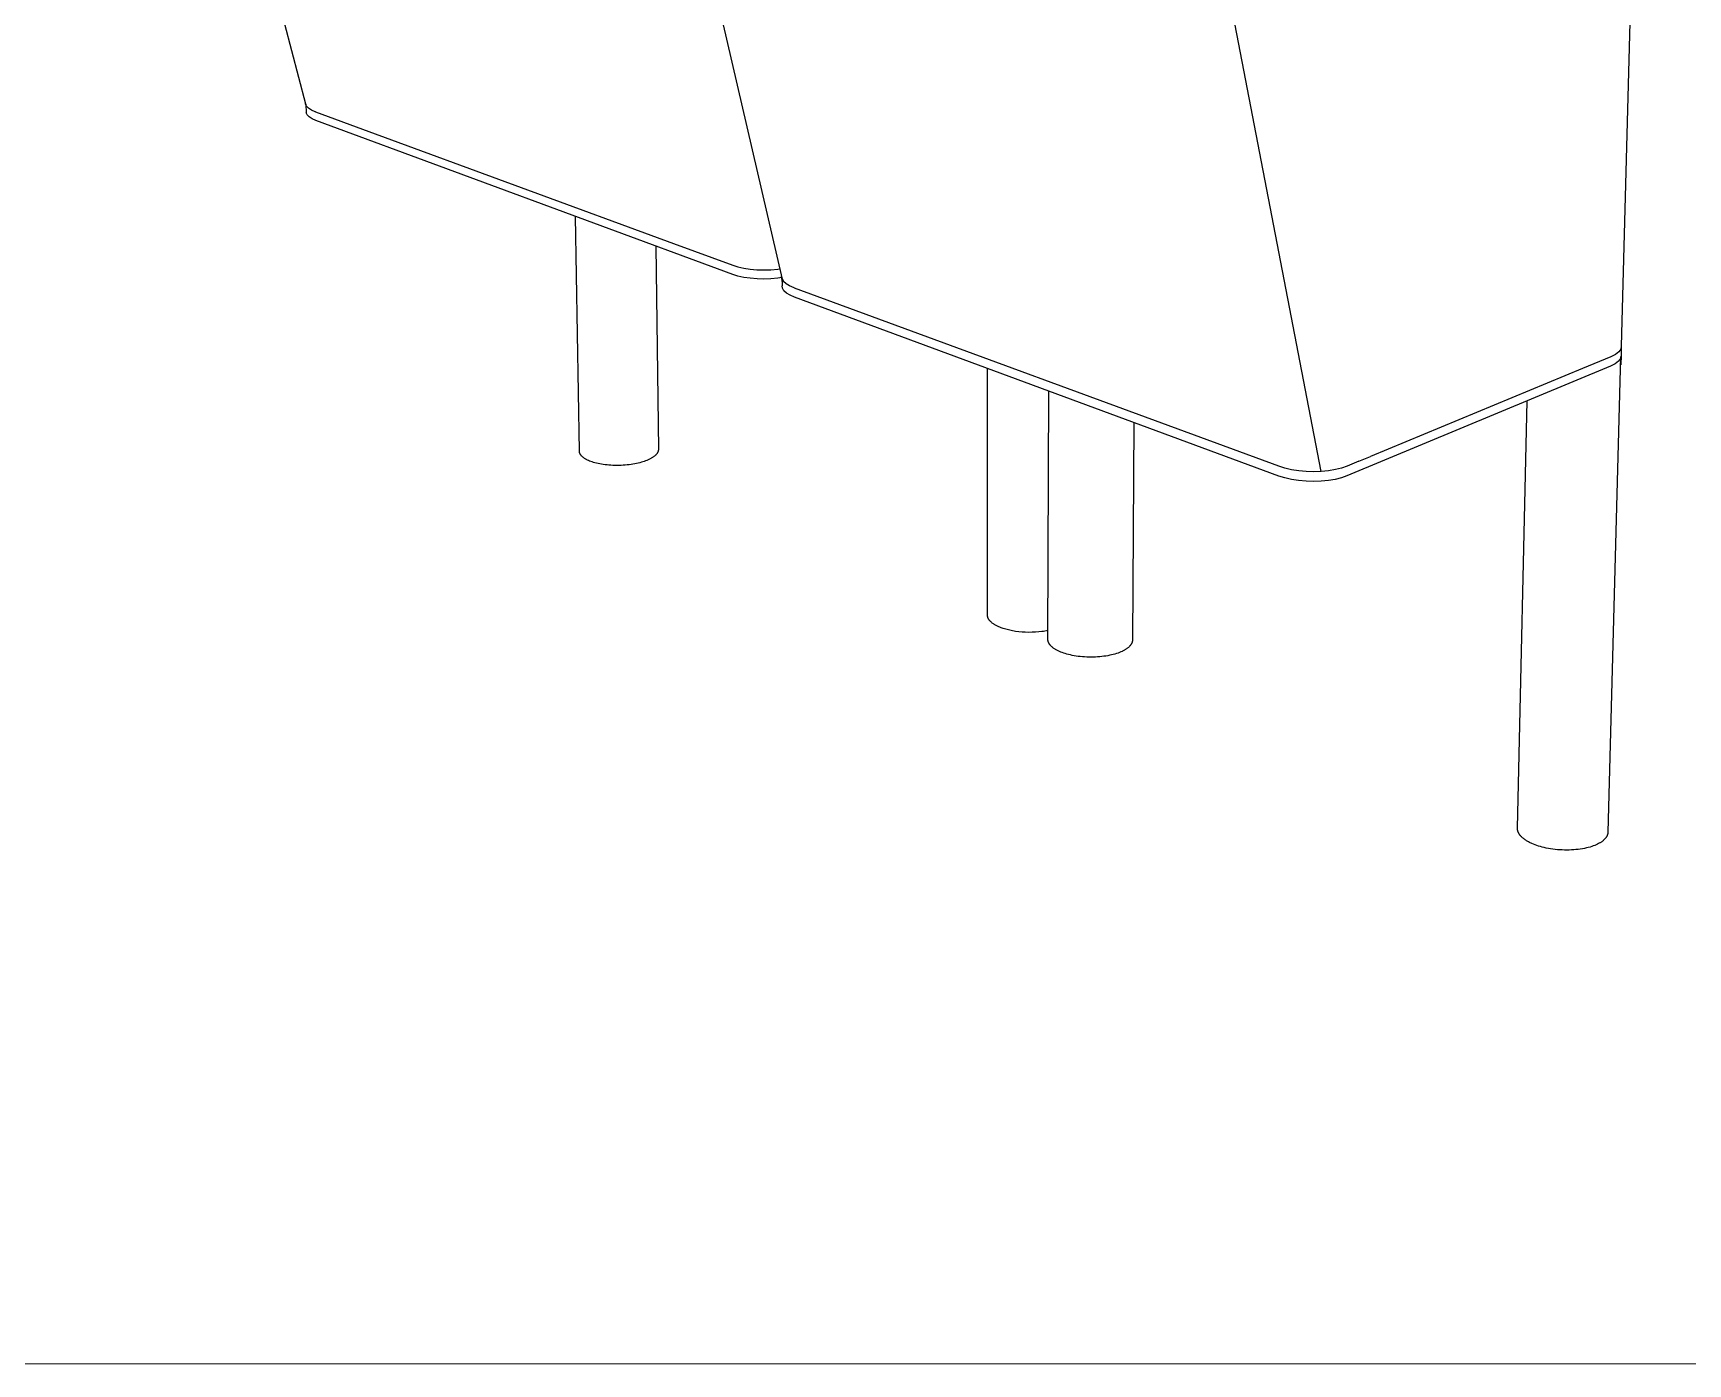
# Model space of a CAD drawing. Header units: millimetres. Extents: x 1287 to 5317, y -239 to 2577.
# Drawn here: x 1972 to 2756, y -239 to 392 of the extents above; entities that cross this region are included whole.
import ezdxf

# ---------------------------------------------------------------- set-up
doc = ezdxf.new("R2010")
doc.units = ezdxf.units.MM
doc.header["$MEASUREMENT"] = 0
doc.layers.add('Domyślny', color=7, linetype='Continuous', true_color=0x000000)
doc.layers.add('Utwórz2D linie widoczne', color=7, linetype='Continuous', true_color=0x000000)

msp = doc.modelspace()

# ---------------------------------------------------------------- linework, layer by layer
at = {"layer": 'Domyślny', "color": 18, "lineweight": 15, "true_color": 0x000000}
msp.add_line((5313.2, -239.12), (1286.79, -239.12), dxfattribs=at)
at = {"layer": 'Utwórz2D linie widoczne'}
for p, q in [((2101.07, 358.05), (1992.51, 769.69)), ((2326.83, 275.12), (2225.41, 713.93)), ((2736.99, 714.94), (2724.39, 243.34)), ((2582.21, 183.94), (2491.83, 652)), ((2100.9, 358.12), (2100.92, 358.63)), ((2101.35, 357.1), (2100.9, 358.12)), ((2101.07, 358.05), (2101.18, 353.99)), ((2101.64, 352.98), (2101.18, 353.99)), ((2102.28, 356.14), (2101.35, 357.1)), ((2102.57, 352.01), (2101.64, 352.98)), ((2103.67, 355.25), (2102.28, 356.14)), ((2105.48, 354.46), (2103.67, 355.25)), ((2105.65, 354.39), (2105.48, 354.46)), ((2105.65, 354.39), (2130.85, 345.12)), ((2103.95, 351.12), (2102.57, 352.01)), ((2105.76, 350.32), (2103.95, 351.12)), ((2303.33, 277.35), (2105.76, 350.32)), ((2130.85, 345.12), (2275.17, 292.01)), ((2230.63, 193.61), (2228.82, 304.87)), ((2266.83, 290.78), (2268.08, 194.43)), ((2275.17, 292.01), (2303.29, 281.66)), ((2303.29, 281.66), (2305.75, 280.89)), ((2305.79, 276.58), (2303.33, 277.35)), ((2305.75, 280.89), (2308.53, 280.27)), ((2308.57, 275.96), (2305.79, 276.58)), ((2308.53, 280.27), (2311.56, 279.82)), ((2311.6, 275.51), (2308.57, 275.96)), ((2311.56, 279.82), (2314.77, 279.55)), ((2314.81, 275.23), (2311.6, 275.51)), ((2314.77, 279.55), (2318.07, 279.46)), ((2318.11, 275.14), (2314.81, 275.23)), ((2318.07, 279.46), (2321.39, 279.56)), ((2321.43, 275.24), (2318.11, 275.14)), ((2321.39, 279.56), (2324.64, 279.85)), ((2324.67, 275.53), (2321.43, 275.24)), ((2324.64, 279.85), (2325.7, 280.01)), ((2326.65, 275.83), (2324.67, 275.53)), ((2326.45, 276.39), (2326.5, 276.57)), ((2326.63, 275.19), (2326.45, 276.39)), ((2327.34, 274.02), (2326.63, 275.19)), ((2326.65, 275.92), (2326.68, 271.99)), ((2327.54, 273.95), (2326.83, 275.12)), ((2326.87, 270.79), (2326.68, 271.99)), ((2327.57, 269.61), (2326.87, 270.79)), ((2328.55, 272.91), (2327.34, 274.02)), ((2328.78, 268.5), (2327.57, 269.61)), ((2330.24, 271.88), (2328.55, 272.91)), ((2330.47, 267.46), (2328.78, 268.5)), ((2332.35, 270.96), (2330.24, 271.88)), ((2332.59, 266.54), (2330.47, 267.46)), ((2332.55, 270.89), (2332.35, 270.96)), ((2562.15, 186.39), (2332.55, 270.89)), ((2562.09, 181.77), (2332.59, 266.54)), ((2724.39, 243.34), (2724.1, 241.95)), ((2724.39, 243.34), (2724.27, 238.91)), ((2719.4, 238.3), (2705.98, 232.73)), ((2724.06, 238.48), (2718.04, 12.98)), ((2721.57, 239.39), (2719.4, 238.3)), ((2723.03, 236.18), (2721.45, 234.94)), ((2723.15, 240.62), (2721.57, 239.39)), ((2723.98, 237.51), (2723.03, 236.18)), ((2724.1, 241.95), (2723.15, 240.62)), ((2724.27, 238.91), (2723.98, 237.51)), ((2724.27, 238.91), (2724.15, 234.48)), ((2424.01, 115.9), (2424.08, 232.75)), ((2719.28, 233.85), (2594.35, 181.84)), ((2705.98, 232.73), (2605.6, 191.1)), ((2721.45, 234.94), (2719.28, 233.85)), ((2452.66, 104.36), (2453.03, 222.02)), ((2675.19, 14.78), (2679.83, 217.42)), ((2493.4, 207.06), (2492.71, 104.04)), ((2230.63, 193.53), (2230.63, 193.61)), ((2230.63, 193.44), (2230.63, 193.53)), ((2230.64, 193.35), (2230.63, 193.44)), ((2230.65, 193.26), (2230.64, 193.35)), ((2230.67, 193.18), (2230.65, 193.26)), ((2230.68, 193.09), (2230.67, 193.18)), ((2230.7, 193.01), (2230.68, 193.09)), ((2230.72, 192.92), (2230.7, 193.01)), ((2230.75, 192.83), (2230.72, 192.92)), ((2230.78, 192.75), (2230.75, 192.83)), ((2230.8, 192.66), (2230.78, 192.75)), ((2230.84, 192.58), (2230.8, 192.66)), ((2230.87, 192.49), (2230.84, 192.58)), ((2230.91, 192.41), (2230.87, 192.49)), ((2230.95, 192.33), (2230.91, 192.41)), ((2230.99, 192.24), (2230.95, 192.33)), ((2231.04, 192.16), (2230.99, 192.24)), ((2231.08, 192.08), (2231.04, 192.16)), ((2231.13, 191.99), (2231.08, 192.08)), ((2231.19, 191.91), (2231.13, 191.99)), ((2231.24, 191.83), (2231.19, 191.91)), ((2231.3, 191.75), (2231.24, 191.83)), ((2231.36, 191.67), (2231.3, 191.75)), ((2231.42, 191.59), (2231.36, 191.67)), ((2231.48, 191.51), (2231.42, 191.59)), ((2231.55, 191.43), (2231.48, 191.51)), ((2231.62, 191.35), (2231.55, 191.43)), ((2231.69, 191.27), (2231.62, 191.35)), ((2231.76, 191.2), (2231.69, 191.27)), ((2231.84, 191.12), (2231.76, 191.2)), ((2232, 190.97), (2231.84, 191.12)), ((2232.16, 190.82), (2232, 190.97)), ((2232.34, 190.67), (2232.16, 190.82)), ((2232.52, 190.53), (2232.34, 190.67)), ((2232.71, 190.38), (2232.52, 190.53)), ((2232.91, 190.24), (2232.71, 190.38)), ((2233.11, 190.11), (2232.91, 190.24)), ((2233.32, 189.97), (2233.11, 190.11)), ((2233.54, 189.84), (2233.32, 189.97)), ((2233.76, 189.71), (2233.54, 189.84)), ((2233.99, 189.59), (2233.76, 189.71)), ((2234.23, 189.47), (2233.99, 189.59)), ((2234.47, 189.35), (2234.23, 189.47)), ((2234.96, 189.12), (2234.47, 189.35)), ((2235.47, 188.9), (2234.96, 189.12)), ((2236.05, 188.68), (2235.47, 188.9)), ((2236.66, 188.46), (2236.05, 188.68)), ((2237.31, 188.25), (2236.66, 188.46)), ((2238, 188.05), (2237.31, 188.25)), ((2260.04, 188.3), (2259.3, 188.1)), ((2260.74, 188.51), (2260.04, 188.3)), ((2261.41, 188.73), (2260.74, 188.51)), ((2262.03, 188.95), (2261.41, 188.73)), ((2262.67, 189.2), (2262.03, 188.95)), ((2263.29, 189.47), (2262.67, 189.2)), ((2263.59, 189.61), (2263.29, 189.47)), ((2263.88, 189.75), (2263.59, 189.61)), ((2264.17, 189.9), (2263.88, 189.75)), ((2264.45, 190.04), (2264.17, 189.9)), ((2264.73, 190.2), (2264.45, 190.04)), ((2264.99, 190.35), (2264.73, 190.2)), ((2265.25, 190.52), (2264.99, 190.35)), ((2265.5, 190.68), (2265.25, 190.52)), ((2265.74, 190.85), (2265.5, 190.68)), ((2265.97, 191.02), (2265.74, 190.85)), ((2266.19, 191.19), (2265.97, 191.02)), ((2266.4, 191.36), (2266.19, 191.19)), ((2266.6, 191.54), (2266.4, 191.36)), ((2266.69, 191.63), (2266.6, 191.54)), ((2266.79, 191.72), (2266.69, 191.63)), ((2266.87, 191.82), (2266.79, 191.72)), ((2266.96, 191.91), (2266.87, 191.82)), ((2267.04, 192), (2266.96, 191.91)), ((2267.13, 192.09), (2267.04, 192)), ((2267.2, 192.19), (2267.13, 192.09)), ((2267.28, 192.28), (2267.2, 192.19)), ((2267.35, 192.38), (2267.28, 192.28)), ((2267.42, 192.47), (2267.35, 192.38)), ((2267.48, 192.57), (2267.42, 192.47)), ((2267.54, 192.66), (2267.48, 192.57)), ((2267.6, 192.76), (2267.54, 192.66)), ((2267.66, 192.86), (2267.6, 192.76)), ((2267.71, 192.95), (2267.66, 192.86)), ((2267.76, 193.05), (2267.71, 192.95)), ((2267.8, 193.15), (2267.76, 193.05)), ((2267.85, 193.25), (2267.8, 193.15)), ((2267.88, 193.34), (2267.85, 193.25)), ((2267.92, 193.44), (2267.88, 193.34)), ((2267.95, 193.54), (2267.92, 193.44)), ((2267.98, 193.64), (2267.95, 193.54)), ((2268, 193.74), (2267.98, 193.64)), ((2268.03, 193.84), (2268, 193.74)), ((2268.04, 193.94), (2268.03, 193.84)), ((2268.06, 194.03), (2268.04, 193.94)), ((2268.07, 194.13), (2268.06, 194.03)), ((2268.08, 194.23), (2268.07, 194.18)), ((2268.07, 194.18), (2268.07, 194.13)), ((2268.08, 194.43), (2268.08, 194.38)), ((2268.08, 194.38), (2268.08, 194.33)), ((2268.08, 194.33), (2268.08, 194.28)), ((2268.08, 194.28), (2268.08, 194.23)), ((2600.01, 188.78), (2594.42, 186.46)), ((2600.01, 188.78), (2605.6, 191.1)), ((2238.73, 187.86), (2238, 188.05)), ((2239.49, 187.69), (2238.73, 187.86)), ((2240.28, 187.52), (2239.49, 187.69)), ((2241.1, 187.37), (2240.28, 187.52)), ((2241.96, 187.24), (2241.1, 187.37)), ((2242.84, 187.12), (2241.96, 187.24)), ((2243.74, 187.02), (2242.84, 187.12)), ((2244.66, 186.93), (2243.74, 187.02)), ((2245.61, 186.87), (2244.66, 186.93)), ((2246.56, 186.82), (2245.61, 186.87)), ((2247.53, 186.79), (2246.56, 186.82)), ((2248.5, 186.79), (2247.53, 186.79)), ((2249.48, 186.8), (2248.5, 186.79)), ((2250.45, 186.83), (2249.48, 186.8)), ((2251.42, 186.88), (2250.45, 186.83)), ((2252.37, 186.95), (2251.42, 186.88)), ((2253.32, 187.04), (2252.37, 186.95)), ((2254.25, 187.14), (2253.32, 187.04)), ((2255.16, 187.26), (2254.25, 187.14)), ((2256.04, 187.4), (2255.16, 187.26)), ((2256.9, 187.56), (2256.04, 187.4)), ((2257.73, 187.72), (2256.9, 187.56)), ((2258.53, 187.9), (2257.73, 187.72)), ((2259.3, 188.1), (2258.53, 187.9)), ((2564.93, 180.87), (2562.09, 181.77)), ((2564.99, 185.5), (2562.15, 186.39)), ((2568.08, 180.15), (2564.93, 180.87)), ((2568.14, 184.77), (2564.99, 185.5)), ((2571.53, 184.25), (2568.14, 184.77)), ((2575.06, 183.93), (2571.53, 184.25)), ((2578.65, 183.83), (2575.06, 183.93)), ((2582.21, 183.94), (2578.65, 183.83)), ((2585.65, 184.28), (2582.21, 183.94)), ((2588.89, 184.82), (2585.65, 184.28)), ((2591.76, 180.93), (2588.82, 180.19)), ((2591.83, 185.55), (2588.89, 184.82)), ((2594.35, 181.84), (2591.76, 180.93)), ((2594.42, 186.46), (2591.83, 185.55)), ((2571.46, 179.62), (2568.08, 180.15)), ((2574.99, 179.3), (2571.46, 179.62)), ((2578.58, 179.2), (2574.99, 179.3)), ((2582.14, 179.32), (2578.58, 179.2)), ((2585.58, 179.65), (2582.14, 179.32)), ((2588.82, 180.19), (2585.58, 179.65)), ((2424.01, 115.79), (2424.01, 115.9)), ((2424.02, 115.69), (2424.01, 115.79)), ((2424.02, 115.58), (2424.02, 115.69)), ((2424.04, 115.47), (2424.02, 115.58)), ((2424.05, 115.37), (2424.04, 115.47)), ((2424.07, 115.26), (2424.05, 115.37)), ((2424.09, 115.15), (2424.07, 115.26)), ((2424.12, 115.05), (2424.09, 115.15)), ((2424.15, 114.94), (2424.12, 115.05)), ((2424.18, 114.84), (2424.15, 114.94)), ((2424.21, 114.73), (2424.18, 114.84)), ((2424.25, 114.63), (2424.21, 114.73)), ((2424.29, 114.52), (2424.25, 114.63)), ((2424.34, 114.42), (2424.29, 114.52)), ((2424.39, 114.31), (2424.34, 114.42)), ((2424.44, 114.21), (2424.39, 114.31)), ((2424.49, 114.11), (2424.44, 114.21)), ((2424.55, 114), (2424.49, 114.11)), ((2424.61, 113.9), (2424.55, 114)), ((2424.68, 113.8), (2424.61, 113.9)), ((2424.74, 113.7), (2424.68, 113.8)), ((2424.81, 113.6), (2424.74, 113.7)), ((2424.89, 113.5), (2424.81, 113.6)), ((2424.96, 113.4), (2424.89, 113.5)), ((2425.04, 113.3), (2424.96, 113.4)), ((2425.12, 113.2), (2425.04, 113.3)), ((2425.21, 113.1), (2425.12, 113.2)), ((2425.3, 113), (2425.21, 113.1)), ((2425.39, 112.91), (2425.3, 113)), ((2425.48, 112.81), (2425.39, 112.91)), ((2425.58, 112.71), (2425.48, 112.81)), ((2425.68, 112.62), (2425.58, 112.71)), ((2425.88, 112.43), (2425.68, 112.62)), ((2426.1, 112.25), (2425.88, 112.43)), ((2426.32, 112.07), (2426.1, 112.25)), ((2426.56, 111.89), (2426.32, 112.07)), ((2426.8, 111.72), (2426.56, 111.89)), ((2427.05, 111.55), (2426.8, 111.72)), ((2427.31, 111.38), (2427.05, 111.55)), ((2427.58, 111.22), (2427.31, 111.38)), ((2427.86, 111.06), (2427.58, 111.22)), ((2428.14, 110.9), (2427.86, 111.06)), ((2428.43, 110.75), (2428.14, 110.9)), ((2428.72, 110.61), (2428.43, 110.75)), ((2429.02, 110.46), (2428.72, 110.61)), ((2429.33, 110.32), (2429.02, 110.46)), ((2429.95, 110.06), (2429.33, 110.32)), ((2430.45, 109.86), (2429.95, 110.06)), ((2430.97, 109.67), (2430.45, 109.86)), ((2431.51, 109.48), (2430.97, 109.67)), ((2432.08, 109.3), (2431.51, 109.48)), ((2432.67, 109.13), (2432.08, 109.3)), ((2433.28, 108.96), (2432.67, 109.13)), ((2433.91, 108.81), (2433.28, 108.96)), ((2434.56, 108.65), (2433.91, 108.81)), ((2435.24, 108.51), (2434.56, 108.65)), ((2435.93, 108.38), (2435.24, 108.51)), ((2436.63, 108.26), (2435.93, 108.38)), ((2437.36, 108.15), (2436.63, 108.26)), ((2438.85, 107.95), (2437.36, 108.15)), ((2440.39, 107.81), (2438.85, 107.95)), ((2441.96, 107.72), (2440.39, 107.81)), ((2443.55, 107.68), (2441.96, 107.72)), ((2445.15, 107.69), (2443.55, 107.68)), ((2446.73, 107.75), (2445.15, 107.69)), ((2448.29, 107.86), (2446.73, 107.75)), ((2449.81, 108.03), (2448.29, 107.86)), ((2450.55, 108.13), (2449.81, 108.03)), ((2451.27, 108.24), (2450.55, 108.13)), ((2451.98, 108.36), (2451.27, 108.24)), ((2452.67, 108.49), (2451.98, 108.36)), ((2452.66, 104.25), (2452.66, 104.36)), ((2452.66, 104.14), (2452.66, 104.25)), ((2452.67, 104.03), (2452.66, 104.14)), ((2452.68, 103.92), (2452.67, 104.03)), ((2452.7, 103.81), (2452.68, 103.92)), ((2452.72, 103.7), (2452.7, 103.81)), ((2452.74, 103.59), (2452.72, 103.7)), ((2452.76, 103.48), (2452.74, 103.59)), ((2452.79, 103.37), (2452.76, 103.48)), ((2452.83, 103.26), (2452.79, 103.37)), ((2452.86, 103.16), (2452.83, 103.26)), ((2452.9, 103.05), (2452.86, 103.16)), ((2452.95, 102.94), (2452.9, 103.05)), ((2452.99, 102.83), (2452.95, 102.94)), ((2453.04, 102.72), (2452.99, 102.83)), ((2453.09, 102.62), (2453.04, 102.72)), ((2453.15, 102.51), (2453.09, 102.62)), ((2453.21, 102.4), (2453.15, 102.51)), ((2453.27, 102.3), (2453.21, 102.4)), ((2453.34, 102.19), (2453.27, 102.3)), ((2453.41, 102.09), (2453.34, 102.19)), ((2453.48, 101.98), (2453.41, 102.09)), ((2453.56, 101.88), (2453.48, 101.98)), ((2492.09, 102.01), (2492.02, 101.92)), ((2492.15, 102.11), (2492.09, 102.01)), ((2492.2, 102.21), (2492.15, 102.11)), ((2492.26, 102.31), (2492.2, 102.21)), ((2492.31, 102.41), (2492.26, 102.31)), ((2492.35, 102.51), (2492.31, 102.41)), ((2492.4, 102.61), (2492.35, 102.51)), ((2492.44, 102.71), (2492.4, 102.61)), ((2492.48, 102.81), (2492.44, 102.71)), ((2492.52, 102.91), (2492.48, 102.81)), ((2492.55, 103.02), (2492.52, 102.91)), ((2492.58, 103.12), (2492.55, 103.02)), ((2492.61, 103.22), (2492.58, 103.12)), ((2492.63, 103.32), (2492.61, 103.22)), ((2492.65, 103.42), (2492.63, 103.32)), ((2492.67, 103.53), (2492.65, 103.42)), ((2492.68, 103.63), (2492.67, 103.53)), ((2492.69, 103.73), (2492.68, 103.63)), ((2492.7, 103.84), (2492.69, 103.73)), ((2492.71, 103.94), (2492.7, 103.84)), ((2492.71, 104.04), (2492.71, 103.94)), ((2453.63, 101.78), (2453.56, 101.88)), ((2453.72, 101.68), (2453.63, 101.78)), ((2453.8, 101.57), (2453.72, 101.68)), ((2453.89, 101.47), (2453.8, 101.57)), ((2453.98, 101.37), (2453.89, 101.47)), ((2454.07, 101.27), (2453.98, 101.37)), ((2454.17, 101.17), (2454.07, 101.27)), ((2454.27, 101.07), (2454.17, 101.17)), ((2454.37, 100.98), (2454.27, 101.07)), ((2454.58, 100.78), (2454.37, 100.98)), ((2454.8, 100.59), (2454.58, 100.78)), ((2455.04, 100.41), (2454.8, 100.59)), ((2455.28, 100.22), (2455.04, 100.41)), ((2455.53, 100.05), (2455.28, 100.22)), ((2455.79, 99.87), (2455.53, 100.05)), ((2456.06, 99.7), (2455.79, 99.87)), ((2456.33, 99.53), (2456.06, 99.7)), ((2456.62, 99.37), (2456.33, 99.53)), ((2456.91, 99.21), (2456.62, 99.37)), ((2457.2, 99.05), (2456.91, 99.21)), ((2457.51, 98.9), (2457.2, 99.05)), ((2457.82, 98.75), (2457.51, 98.9)), ((2458.13, 98.61), (2457.82, 98.75)), ((2458.78, 98.33), (2458.13, 98.61)), ((2459.44, 98.08), (2458.78, 98.33)), ((2460.13, 97.83), (2459.44, 98.08)), ((2460.87, 97.59), (2460.13, 97.83)), ((2461.65, 97.36), (2460.87, 97.59)), ((2462.46, 97.14), (2461.65, 97.36)), ((2463.3, 96.94), (2462.46, 97.14)), ((2464.18, 96.75), (2463.3, 96.94)), ((2465.09, 96.58), (2464.18, 96.75)), ((2466.03, 96.43), (2465.09, 96.58)), ((2467, 96.29), (2466.03, 96.43)), ((2467.98, 96.17), (2467, 96.29)), ((2468.99, 96.08), (2467.98, 96.17)), ((2470.01, 96), (2468.99, 96.08)), ((2471.04, 95.95), (2470.01, 96)), ((2472.08, 95.92), (2471.04, 95.95)), ((2473.13, 95.91), (2472.08, 95.92)), ((2474.17, 95.92), (2473.13, 95.91)), ((2475.21, 95.96), (2474.17, 95.92)), ((2476.23, 96.02), (2475.21, 95.96)), ((2477.25, 96.1), (2476.23, 96.02)), ((2478.24, 96.2), (2477.25, 96.1)), ((2479.22, 96.32), (2478.24, 96.2)), ((2480.17, 96.46), (2479.22, 96.32)), ((2481.09, 96.62), (2480.17, 96.46)), ((2481.98, 96.79), (2481.09, 96.62)), ((2482.84, 96.98), (2481.98, 96.79)), ((2483.66, 97.19), (2482.84, 96.98)), ((2484.45, 97.41), (2483.66, 97.19)), ((2485.2, 97.64), (2484.45, 97.41)), ((2485.91, 97.88), (2485.2, 97.64)), ((2486.58, 98.14), (2485.91, 97.88)), ((2487.21, 98.4), (2486.58, 98.14)), ((2487.79, 98.66), (2487.21, 98.4)), ((2488.08, 98.79), (2487.79, 98.66)), ((2488.36, 98.93), (2488.08, 98.79)), ((2488.63, 99.07), (2488.36, 98.93)), ((2488.9, 99.22), (2488.63, 99.07)), ((2489.16, 99.37), (2488.9, 99.22)), ((2489.41, 99.53), (2489.16, 99.37)), ((2489.66, 99.68), (2489.41, 99.53)), ((2489.9, 99.85), (2489.66, 99.68)), ((2490.13, 100.01), (2489.9, 99.85)), ((2490.35, 100.18), (2490.13, 100.01)), ((2490.57, 100.35), (2490.35, 100.18)), ((2490.78, 100.52), (2490.57, 100.35)), ((2490.98, 100.7), (2490.78, 100.52)), ((2491.16, 100.88), (2490.98, 100.7)), ((2491.34, 101.06), (2491.16, 100.88)), ((2491.43, 101.16), (2491.34, 101.06)), ((2491.51, 101.25), (2491.43, 101.16)), ((2491.59, 101.34), (2491.51, 101.25)), ((2491.67, 101.44), (2491.59, 101.34)), ((2491.75, 101.53), (2491.67, 101.44)), ((2491.82, 101.63), (2491.75, 101.53)), ((2491.89, 101.72), (2491.82, 101.63)), ((2491.96, 101.82), (2491.89, 101.72)), ((2492.02, 101.92), (2491.96, 101.82)), ((2675.19, 14.64), (2675.19, 14.78)), ((2675.19, 14.51), (2675.19, 14.64)), ((2675.2, 14.37), (2675.19, 14.51)), ((2675.21, 14.24), (2675.2, 14.37)), ((2675.23, 14.1), (2675.21, 14.24)), ((2675.25, 13.96), (2675.23, 14.1)), ((2675.28, 13.83), (2675.25, 13.96)), ((2675.31, 13.69), (2675.28, 13.83)), ((2675.34, 13.56), (2675.31, 13.69)), ((2675.38, 13.42), (2675.34, 13.56)), ((2675.42, 13.28), (2675.38, 13.42)), ((2675.47, 13.15), (2675.42, 13.28)), ((2675.52, 13.01), (2675.47, 13.15)), ((2675.58, 12.88), (2675.52, 13.01)), ((2675.64, 12.74), (2675.58, 12.88)), ((2675.7, 12.61), (2675.64, 12.74)), ((2675.77, 12.48), (2675.7, 12.61)), ((2675.85, 12.34), (2675.77, 12.48)), ((2675.93, 12.21), (2675.85, 12.34)), ((2676.01, 12.08), (2675.93, 12.21)), ((2676.09, 11.94), (2676.01, 12.08)), ((2676.18, 11.81), (2676.09, 11.94)), ((2676.28, 11.68), (2676.18, 11.81)), ((2676.37, 11.55), (2676.28, 11.68)), ((2676.48, 11.42), (2676.37, 11.55)), ((2676.58, 11.29), (2676.48, 11.42)), ((2676.69, 11.17), (2676.58, 11.29)), ((2676.81, 11.04), (2676.69, 11.17)), ((2676.92, 10.91), (2676.81, 11.04)), ((2677.04, 10.79), (2676.92, 10.91)), ((2677.17, 10.66), (2677.04, 10.79)), ((2677.29, 10.54), (2677.17, 10.66)), ((2677.56, 10.29), (2677.29, 10.54)), ((2677.84, 10.05), (2677.56, 10.29)), ((2678.13, 9.82), (2677.84, 10.05)), ((2678.43, 9.59), (2678.13, 9.82)), ((2678.75, 9.36), (2678.43, 9.59)), ((2679.08, 9.14), (2678.75, 9.36)), ((2679.41, 8.92), (2679.08, 9.14)), ((2679.76, 8.71), (2679.41, 8.92)), ((2680.12, 8.5), (2679.76, 8.71)), ((2680.48, 8.3), (2680.12, 8.5)), ((2680.85, 8.1), (2680.48, 8.3)), ((2681.23, 7.91), (2680.85, 8.1)), ((2681.62, 7.73), (2681.23, 7.91)), ((2714.39, 7.97), (2714.14, 7.83)), ((2714.62, 8.12), (2714.39, 7.97)), ((2714.85, 8.28), (2714.62, 8.12)), ((2715.08, 8.43), (2714.85, 8.28)), ((2715.3, 8.59), (2715.08, 8.43)), ((2715.51, 8.75), (2715.3, 8.59)), ((2715.72, 8.92), (2715.51, 8.75)), ((2715.92, 9.09), (2715.72, 8.92)), ((2716.11, 9.26), (2715.92, 9.09)), ((2716.29, 9.43), (2716.11, 9.26)), ((2716.47, 9.61), (2716.29, 9.43)), ((2716.63, 9.79), (2716.47, 9.61)), ((2716.79, 9.97), (2716.63, 9.79)), ((2716.87, 10.07), (2716.79, 9.97)), ((2716.94, 10.16), (2716.87, 10.07)), ((2717.01, 10.25), (2716.94, 10.16)), ((2717.08, 10.35), (2717.01, 10.25)), ((2717.15, 10.44), (2717.08, 10.35)), ((2717.22, 10.54), (2717.15, 10.44)), ((2717.28, 10.64), (2717.22, 10.54)), ((2717.34, 10.73), (2717.28, 10.64)), ((2717.4, 10.83), (2717.34, 10.73)), ((2717.45, 10.93), (2717.4, 10.83)), ((2717.51, 11.03), (2717.45, 10.93)), ((2717.56, 11.13), (2717.51, 11.03)), ((2717.61, 11.23), (2717.56, 11.13)), ((2717.65, 11.33), (2717.61, 11.23)), ((2717.7, 11.43), (2717.65, 11.33)), ((2717.74, 11.53), (2717.7, 11.43)), ((2717.78, 11.63), (2717.74, 11.53)), ((2717.81, 11.73), (2717.78, 11.63)), ((2717.84, 11.83), (2717.81, 11.73)), ((2717.88, 11.93), (2717.84, 11.83)), ((2717.9, 12.04), (2717.88, 11.93)), ((2717.93, 12.14), (2717.9, 12.04)), ((2717.95, 12.24), (2717.93, 12.14)), ((2717.97, 12.35), (2717.95, 12.24)), ((2717.99, 12.45), (2717.97, 12.35)), ((2718, 12.56), (2717.99, 12.45)), ((2718.02, 12.66), (2718, 12.56)), ((2718.03, 12.77), (2718.02, 12.66)), ((2718.04, 12.98), (2718.03, 12.87)), ((2718.03, 12.87), (2718.03, 12.77)), ((2682.01, 7.55), (2681.62, 7.73)), ((2682.81, 7.21), (2682.01, 7.55)), ((2683.56, 6.92), (2682.81, 7.21)), ((2684.35, 6.64), (2683.56, 6.92)), ((2685.17, 6.36), (2684.35, 6.64)), ((2686.04, 6.1), (2685.17, 6.36)), ((2686.94, 5.86), (2686.04, 6.1)), ((2687.88, 5.63), (2686.94, 5.86)), ((2688.85, 5.41), (2687.88, 5.63)), ((2689.85, 5.22), (2688.85, 5.41)), ((2690.88, 5.04), (2689.85, 5.22)), ((2691.93, 4.89), (2690.88, 5.04)), ((2693.01, 4.75), (2691.93, 4.89)), ((2694.1, 4.64), (2693.01, 4.75)), ((2695.2, 4.56), (2694.1, 4.64)), ((2696.31, 4.5), (2695.2, 4.56)), ((2697.42, 4.46), (2696.31, 4.5)), ((2698.54, 4.45), (2697.42, 4.46)), ((2699.65, 4.47), (2698.54, 4.45)), ((2700.75, 4.51), (2699.65, 4.47)), ((2701.83, 4.57), (2700.75, 4.51)), ((2702.9, 4.67), (2701.83, 4.57)), ((2703.94, 4.78), (2702.9, 4.67)), ((2704.96, 4.92), (2703.94, 4.78)), ((2705.95, 5.08), (2704.96, 4.92)), ((2706.9, 5.26), (2705.95, 5.08)), ((2707.82, 5.46), (2706.9, 5.26)), ((2708.71, 5.68), (2707.82, 5.46)), ((2709.55, 5.91), (2708.71, 5.68)), ((2710.35, 6.16), (2709.55, 5.91)), ((2711.11, 6.42), (2710.35, 6.16)), ((2711.83, 6.7), (2711.11, 6.42)), ((2712.17, 6.84), (2711.83, 6.7)), ((2712.5, 6.99), (2712.17, 6.84)), ((2712.82, 7.13), (2712.5, 6.99)), ((2713.13, 7.28), (2712.82, 7.13)), ((2713.64, 7.55), (2713.13, 7.28)), ((2713.9, 7.69), (2713.64, 7.55)), ((2714.14, 7.83), (2713.9, 7.69))]:
    msp.add_line(p, q, dxfattribs=at)

doc.saveas('drawing.dxf')
